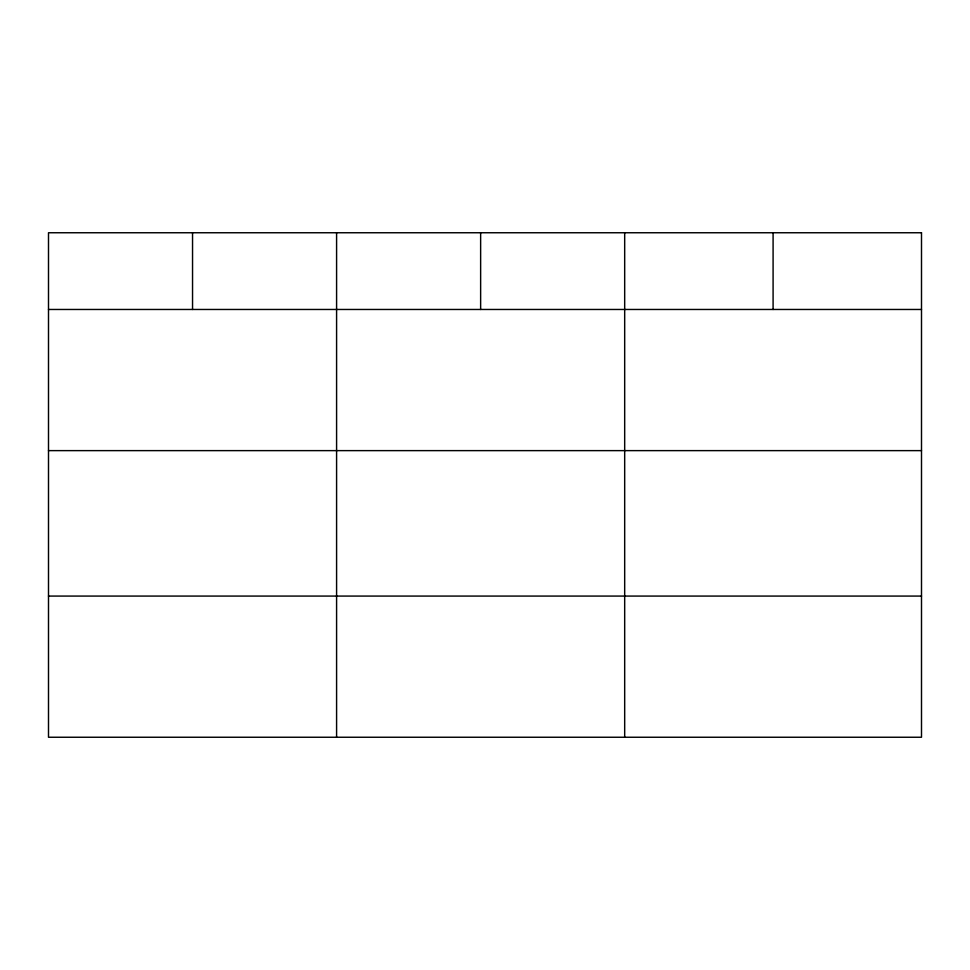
<?xml version="1.0" encoding="UTF-8"?>
<svg xmlns="http://www.w3.org/2000/svg" width="970" height="970" viewBox="0 0 970 970"><rect width="100%" height="100%" fill="white"/><g stroke="black" fill="none" stroke-linecap="round" stroke-linejoin="round"><path stroke-width="1.45" d="M48.5 309.466L921.5 309.466M48.5 450.626L921.5 450.626M48.5 596.077L921.5 596.077M773.09 232.751L773.09 309.466M624.68 232.751L624.68 737.248M480.635 232.751L480.635 309.466M336.59 232.751L336.59 737.248M192.545 232.751L192.545 309.466M921.5 232.751L48.5 232.751L48.5 737.248L921.5 737.248L921.5 232.751"/></g></svg>
